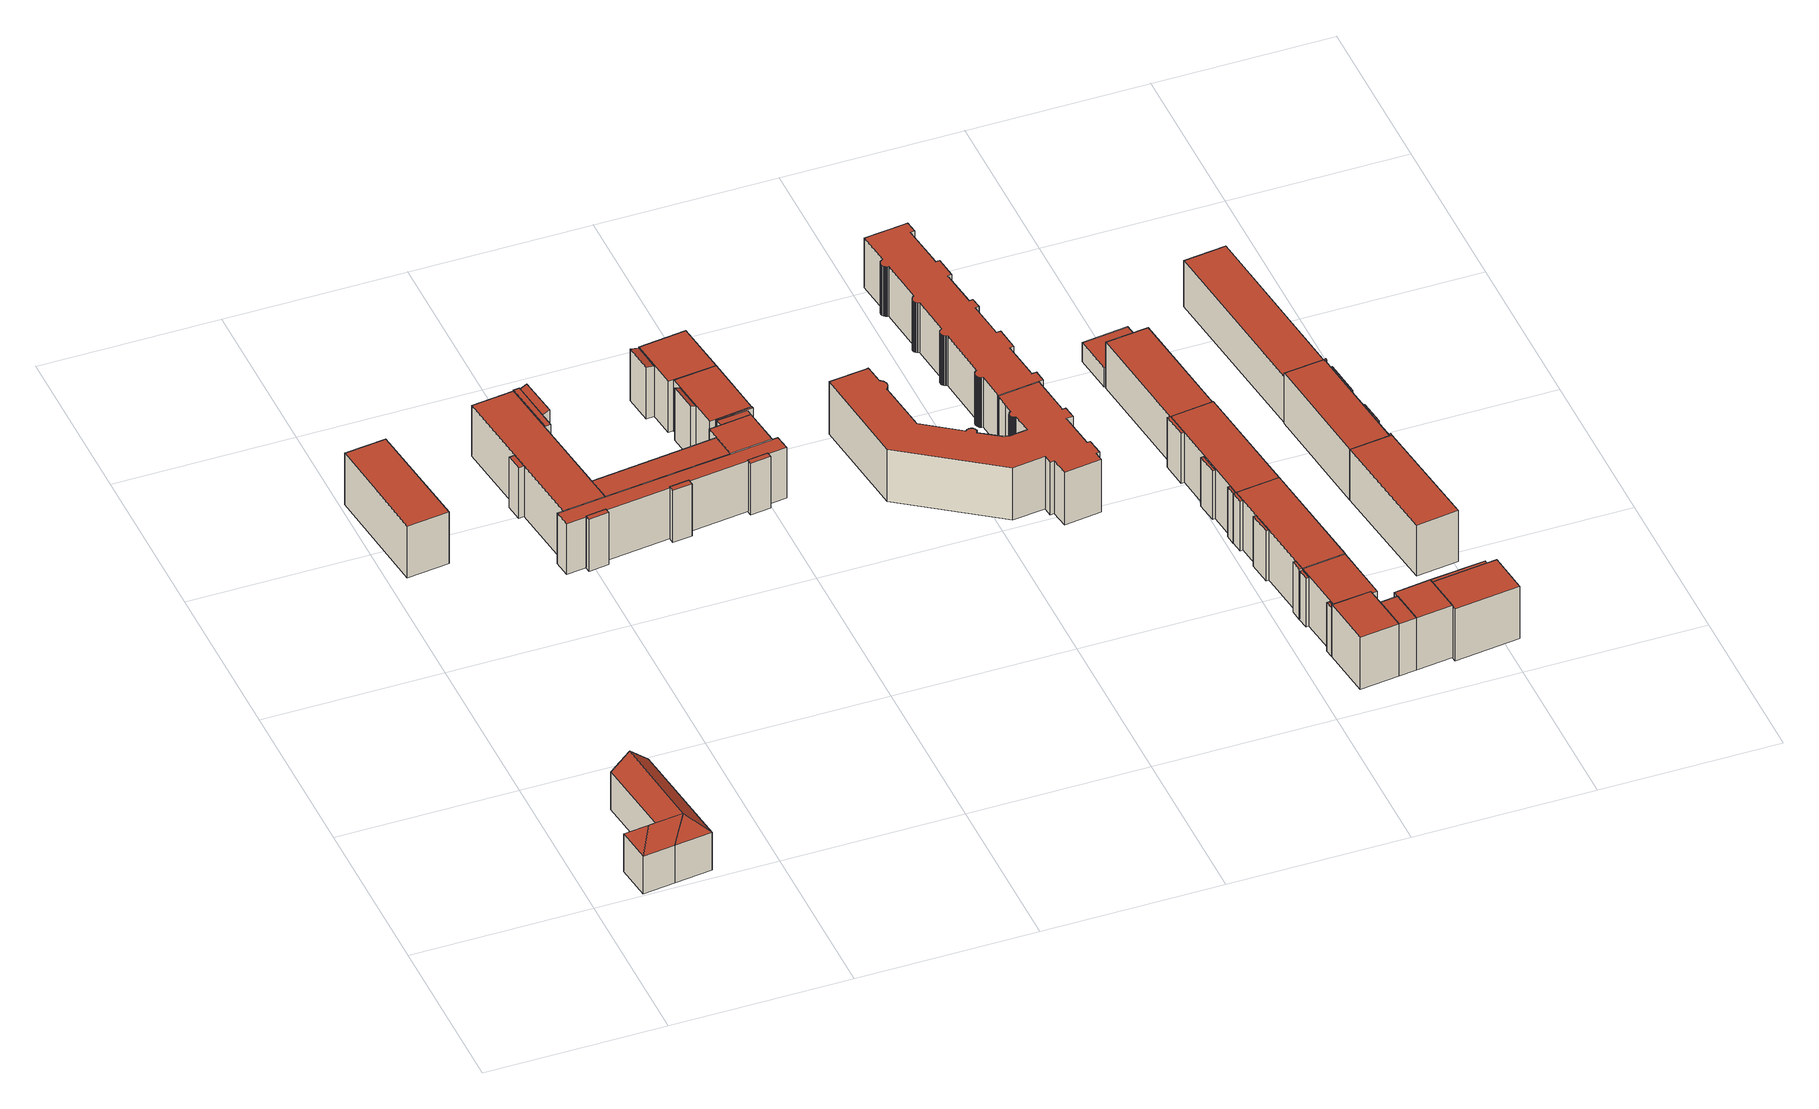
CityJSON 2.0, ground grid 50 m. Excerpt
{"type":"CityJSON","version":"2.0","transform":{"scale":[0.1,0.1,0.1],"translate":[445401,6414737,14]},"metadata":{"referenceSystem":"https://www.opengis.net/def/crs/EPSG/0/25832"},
"CityObjects":{
"building1":{"type":"Building","attributes":{"name":"Chapeaurougeweg","function":"31001_1010"},"children":["building1-1","building1-2"]},
"building1-1":{"type":"BuildingPart","attributes":{"roofType":"3200","measuredHeight":16.75,"storeysAboveGround":4},"parents":["building1"],"geometry":[{"type":"Solid","lod":"2","boundaries":[[[[0,1,2,3]],[[4,5,1,0]],[[6,7,5,4]],[[3,2,7,6]],[[0,8,4]],[[6,9,3]],[[3,9,8,0]],[[4,8,9,6]],[[1,5,7,2]]]],"semantics":{"surfaces":[{"type":"WallSurface"},{"type":"RoofSurface","Flaechenneigung":"43.3046341407548","Flaechenrichtung":"262.971527628201","Flaechengroesse":"33.0775212126262"},{"type":"RoofSurface","Flaechenneigung":"-48.3597910764131","Flaechenrichtung":"83.0039230145605","Flaechengroesse":"36.214796755196"},{"type":"RoofSurface","Flaechenneigung":"47.3878305661197","Flaechenrichtung":"172.968838598746","Flaechengroesse":"65.036637081694"},{"type":"RoofSurface","Flaechenneigung":"47.3877462732247","Flaechenrichtung":"352.979638902743","Flaechengroesse":"65.056735702404"},{"type":"GroundSurface"}],"values":[[0,0,0,0,1,2,3,4,5]]}}]},
"building1-2":{"type":"BuildingPart","attributes":{"roofType":"5000","measuredHeight":16.8,"storeysAboveGround":4},"parents":["building1"],"geometry":[{"type":"Solid","lod":"2","boundaries":[[[[10,11,12,13]],[[3,2,11,10]],[[14,15,2,3]],[[13,12,15,14]],[[10,16,3]],[[14,17,13]],[[13,17,16,10]],[[3,16,17,14]],[[11,2,15,12]]]],"semantics":{"surfaces":[{"type":"WallSurface"},{"type":"RoofSurface","Flaechenneigung":"45.4623120293612","Flaechenrichtung":"172.962917139911","Flaechengroesse":"36.3413326304479"},{"type":"RoofSurface","Flaechenneigung":"48.3272158839247","Flaechenrichtung":"82.9625749684859","Flaechengroesse":"219.485982594139"},{"type":"RoofSurface","Flaechenneigung":"48.3273211640979","Flaechenrichtung":"262.991558356989","Flaechengroesse":"219.592126909338"},{"type":"GroundSurface"}],"values":[[0,0,0,0,1,0,2,3,4]]}}]},
"building2":{"type":"Building","attributes":{"name":"Chapeaurougeweg","function":"31001_1010","yearOfConstruction":1994,"roofType":"1000","measuredHeight":16.62,"storeysAboveGround":5},"geometry":[{"type":"Solid","lod":"2","boundaries":[[[[18,19,20,21]],[[22,23,19,18]],[[24,25,23,22]],[[21,20,25,24]],[[22,18,21,24]],[[19,23,25,20]]]],"semantics":{"surfaces":[{"type":"WallSurface"},{"type":"RoofSurface","Flaechenneigung":"90","Flaechenrichtung":"0","Flaechengroesse":"386.112114497951"},{"type":"GroundSurface"}],"values":[[0,0,0,0,1,2]]}}]},
"building3":{"type":"Building","attributes":{"name":"Am ElisabethgehÃ¶lz","function":"31001_1010"},"children":["building3-1","building3-2","building3-3","building3-4","building3-5","building3-6","building3-7","building3-8","building3-9","building3-10","building3-11","building3-12","building3-13","building3-14","building3-15","building3-16"]},
"building3-1":{"type":"BuildingPart","attributes":{"roofType":"1000","measuredHeight":16.5,"storeysAboveGround":6},"parents":["building3"],"geometry":[{"type":"Solid","lod":"2","boundaries":[[[[26,27,28,29]],[[30,31,27,26]],[[32,33,31,30]],[[29,28,33,32]],[[30,26,29,32]],[[27,31,33,28]]]],"semantics":{"surfaces":[{"type":"WallSurface"},{"type":"RoofSurface","Flaechenneigung":"90","Flaechenrichtung":"0","Flaechengroesse":"5.28769843826124"},{"type":"GroundSurface"}],"values":[[0,0,0,0,1,2]]}}]},
"building3-2":{"type":"BuildingPart","attributes":{"roofType":"1000","measuredHeight":16.41,"storeysAboveGround":6},"parents":["building3"],"geometry":[{"type":"Solid","lod":"2","boundaries":[[[[34,35,36,37]],[[38,39,35,34]],[[40,33,39,38]],[[37,36,33,40]],[[38,34,37,40]],[[35,39,33,36]]]],"semantics":{"surfaces":[{"type":"WallSurface"},{"type":"RoofSurface","Flaechenneigung":"90","Flaechenrichtung":"0","Flaechengroesse":"225.16076744854"},{"type":"GroundSurface"}],"values":[[0,0,0,0,1,2]]}}]},
"building3-3":{"type":"BuildingPart","attributes":{"roofType":"1000","measuredHeight":16.39,"storeysAboveGround":6},"parents":["building3"],"geometry":[{"type":"Solid","lod":"2","boundaries":[[[[41,42,43,44]],[[45,46,42,41]],[[38,39,46,45]],[[44,43,39,38]],[[45,41,44,38]],[[42,46,39,43]]]],"semantics":{"surfaces":[{"type":"WallSurface"},{"type":"RoofSurface","Flaechenneigung":"90","Flaechenrichtung":"0","Flaechengroesse":"211.422646827362"},{"type":"GroundSurface"}],"values":[[0,0,0,0,1,2]]}}]},
"building3-4":{"type":"BuildingPart","attributes":{"roofType":"1000","measuredHeight":16.4,"storeysAboveGround":6},"parents":["building3"],"geometry":[{"type":"Solid","lod":"2","boundaries":[[[[47,48,49,50]],[[51,52,48,47]],[[53,27,52,51]],[[50,49,27,53]],[[51,47,50,53]],[[48,52,27,49]]]],"semantics":{"surfaces":[{"type":"WallSurface"},{"type":"RoofSurface","Flaechenneigung":"90","Flaechenrichtung":"0","Flaechengroesse":"16.8060514802806"},{"type":"GroundSurface"}],"values":[[0,0,0,0,1,2]]}}]},
"building3-5":{"type":"BuildingPart","attributes":{"roofType":"1000","measuredHeight":16.41,"storeysAboveGround":6},"parents":["building3"],"geometry":[{"type":"Solid","lod":"2","boundaries":[[[[54,55,48,47]],[[56,57,55,54]],[[58,59,57,56]],[[47,48,59,58]],[[56,54,47,58]],[[55,57,59,48]]]],"semantics":{"surfaces":[{"type":"WallSurface"},{"type":"RoofSurface","Flaechenneigung":"90","Flaechenrichtung":"0","Flaechengroesse":"132.872919669817"},{"type":"GroundSurface"}],"values":[[0,0,0,0,1,2]]}}]},
"building3-6":{"type":"BuildingPart","attributes":{"roofType":"2100","measuredHeight":16.74,"storeysAboveGround":6},"parents":["building3"],"geometry":[{"type":"Solid","lod":"2","boundaries":[[[[60,42,61,62]],[[63,64,42,60]],[[65,66,64,63]],[[62,61,66,65]],[[63,60,62,65]],[[42,64,66,61]]]],"semantics":{"surfaces":[{"type":"WallSurface"},{"type":"RoofSurface","Flaechenneigung":"76.100566523055","Flaechenrichtung":"83.3194984588413","Flaechengroesse":"19.4861365012262"},{"type":"GroundSurface"}],"values":[[0,0,0,0,1,2]]}}]},
"building3-7":{"type":"BuildingPart","attributes":{"roofType":"1000","measuredHeight":16.32,"storeysAboveGround":6},"parents":["building3"],"geometry":[{"type":"Solid","lod":"2","boundaries":[[[[67,68,57,69]],[[70,71,68,67]],[[72,73,71,70]],[[69,57,73,72]],[[70,67,69,72]],[[68,71,73,57]]]],"semantics":{"surfaces":[{"type":"WallSurface"},{"type":"RoofSurface","Flaechenneigung":"90","Flaechenrichtung":"0","Flaechengroesse":"256.5654192547"},{"type":"GroundSurface"}],"values":[[0,0,0,0,1,2]]}}]},
"building3-8":{"type":"BuildingPart","attributes":{"roofType":"1000","measuredHeight":16.32,"storeysAboveGround":6},"parents":["building3"],"geometry":[{"type":"Solid","lod":"2","boundaries":[[[[74,75,68,67]],[[76,77,75,74]],[[78,79,77,76]],[[67,68,79,78]],[[76,74,67,78]],[[75,77,79,68]]]],"semantics":{"surfaces":[{"type":"WallSurface"},{"type":"RoofSurface","Flaechenneigung":"90","Flaechenrichtung":"0","Flaechengroesse":"567.052336173705"},{"type":"GroundSurface"}],"values":[[0,0,0,0,1,2]]}}]},
"building3-9":{"type":"BuildingPart","attributes":{"roofType":"1000","measuredHeight":16.57,"storeysAboveGround":6},"parents":["building3"],"geometry":[{"type":"Solid","lod":"2","boundaries":[[[[80,81,79,82]],[[83,84,81,80]],[[85,86,84,83]],[[82,79,86,85]],[[83,80,82,85]],[[81,84,86,79]]]],"semantics":{"surfaces":[{"type":"WallSurface"},{"type":"RoofSurface","Flaechenneigung":"90","Flaechenrichtung":"0","Flaechengroesse":"26.0664503321558"},{"type":"GroundSurface"}],"values":[[0,0,0,0,1,2]]}}]},
"building3-10":{"type":"BuildingPart","attributes":{"roofType":"2100","measuredHeight":17.14,"storeysAboveGround":6},"parents":["building3"],"geometry":[{"type":"Solid","lod":"2","boundaries":[[[[87,88,81,89]],[[90,91,88,87]],[[92,93,91,90]],[[89,81,93,92]],[[90,87,89,92]],[[88,91,93,81]]]],"semantics":{"surfaces":[{"type":"WallSurface"},{"type":"RoofSurface","Flaechenneigung":"66.1387533127155","Flaechenrichtung":"263.310456394638","Flaechengroesse":"28.4454927436041"},{"type":"GroundSurface"}],"values":[[0,0,0,0,1,2]]}}]},
"building3-11":{"type":"BuildingPart","attributes":{"roofType":"1000","measuredHeight":16.36,"storeysAboveGround":6},"parents":["building3"],"geometry":[{"type":"Solid","lod":"2","boundaries":[[[[94,95,96,97]],[[98,99,95,94]],[[100,101,99,98]],[[97,96,101,100]],[[98,94,97,100]],[[95,99,101,96]]]],"semantics":{"surfaces":[{"type":"WallSurface"},{"type":"RoofSurface","Flaechenneigung":"90","Flaechenrichtung":"0","Flaechengroesse":"293.127375962708"},{"type":"GroundSurface"}],"values":[[0,0,0,0,1,2]]}}]},
"building3-12":{"type":"BuildingPart","attributes":{"roofType":"2100","measuredHeight":16.69,"storeysAboveGround":6},"parents":["building3"],"geometry":[{"type":"Solid","lod":"2","boundaries":[[[[102,103,104,105]],[[106,107,103,102]],[[108,109,107,106]],[[105,104,109,108]],[[106,102,105,108]],[[103,107,109,104]]]],"semantics":{"surfaces":[{"type":"WallSurface"},{"type":"RoofSurface","Flaechenneigung":"74.3235890822134","Flaechenrichtung":"82.7698084264754","Flaechengroesse":"13.0099629764592"},{"type":"GroundSurface"}],"values":[[0,0,0,0,1,2]]}}]},
"building3-13":{"type":"BuildingPart","attributes":{"roofType":"1000","measuredHeight":16.72,"storeysAboveGround":6},"parents":["building3"],"geometry":[{"type":"Solid","lod":"2","boundaries":[[[[110,111,112,113]],[[114,115,111,110]],[[116,117,115,114]],[[113,112,117,116]],[[114,110,113,116]],[[111,115,117,112]]]],"semantics":{"surfaces":[{"type":"WallSurface"},{"type":"RoofSurface","Flaechenneigung":"90","Flaechenrichtung":"0","Flaechengroesse":"9.07341421572464"},{"type":"GroundSurface"}],"values":[[0,0,0,0,1,2]]}}]},
"building3-14":{"type":"BuildingPart","attributes":{"roofType":"1000","measuredHeight":16.8,"storeysAboveGround":6},"parents":["building3"],"geometry":[{"type":"Solid","lod":"2","boundaries":[[[[118,119,120,121]],[[122,123,119,118]],[[124,125,123,122]],[[121,120,125,124]],[[122,118,121,124]],[[119,123,125,120]]]],"semantics":{"surfaces":[{"type":"WallSurface"},{"type":"RoofSurface","Flaechenneigung":"90","Flaechenrichtung":"0","Flaechengroesse":"8.97743388640946"},{"type":"GroundSurface"}],"values":[[0,0,0,0,1,2]]}}]},
"building3-15":{"type":"BuildingPart","attributes":{"roofType":"1000","measuredHeight":16.84,"storeysAboveGround":6},"parents":["building3"],"geometry":[{"type":"Solid","lod":"2","boundaries":[[[[126,127,128,129]],[[130,131,127,126]],[[132,133,131,130]],[[129,128,133,132]],[[130,126,129,132]],[[127,131,133,128]]]],"semantics":{"surfaces":[{"type":"WallSurface"},{"type":"RoofSurface","Flaechenneigung":"90","Flaechenrichtung":"0","Flaechengroesse":"8.92695579292104"},{"type":"GroundSurface"}],"values":[[0,0,0,0,1,2]]}}]},
"building3-16":{"type":"BuildingPart","attributes":{"roofType":"1000","measuredHeight":16.32,"storeysAboveGround":6},"parents":["building3"],"geometry":[{"type":"Solid","lod":"2","boundaries":[[[[134,135,136,137]],[[138,139,135,134]],[[140,141,139,138]],[[137,136,141,140]],[[138,134,137,140]],[[135,139,141,136]]]],"semantics":{"surfaces":[{"type":"WallSurface"},{"type":"RoofSurface","Flaechenneigung":"90","Flaechenrichtung":"0","Flaechengroesse":"8.16725903692893"},{"type":"GroundSurface"}],"values":[[0,0,0,0,1,2]]}}]},
"building4":{"type":"Building","attributes":{"name":"Curtiusweg","function":"31001_1010","yearOfConstruction":1978,"roofType":"1000","measuredHeight":16.84,"storeysAboveGround":5},"geometry":[{"type":"Solid","lod":"2","boundaries":[[[[142,143,144,145]],[[146,147,143,142]],[[148,149,147,146]],[[150,151,149,148]],[[152,153,151,150]],[[154,155,153,152]],[[156,157,155,154]],[[158,159,157,156]],[[160,161,159,158]],[[162,163,161,160]],[[164,165,163,162]],[[166,167,165,164]],[[168,169,167,166]],[[170,171,169,168]],[[172,173,171,170]],[[174,175,173,172]],[[176,177,175,174]],[[178,179,177,176]],[[180,181,179,178]],[[182,183,181,180]],[[184,185,183,182]],[[186,187,185,184]],[[188,189,187,186]],[[190,191,189,188]],[[192,193,191,190]],[[194,195,193,192]],[[196,197,195,194]],[[198,199,197,196]],[[200,201,199,198]],[[202,203,201,200]],[[204,205,203,202]],[[206,207,205,204]],[[208,209,207,206]],[[210,211,209,208]],[[212,213,211,210]],[[214,215,213,212]],[[216,217,215,214]],[[218,219,217,216]],[[220,221,219,218]],[[222,223,221,220]],[[224,225,223,222]],[[226,227,225,224]],[[228,229,227,226]],[[230,231,229,228]],[[232,233,231,230]],[[234,235,233,232]],[[236,237,235,234]],[[238,239,237,236]],[[240,241,239,238]],[[242,243,241,240]],[[244,245,243,242]],[[246,247,245,244]],[[248,249,247,246]],[[250,251,249,248]],[[252,253,251,250]],[[254,255,253,252]],[[256,257,255,254]],[[258,259,257,256]],[[260,261,259,258]],[[262,263,261,260]],[[264,265,263,262]],[[266,267,265,264]],[[268,269,267,266]],[[270,271,269,268]],[[272,273,271,270]],[[274,275,273,272]],[[276,277,275,274]],[[278,279,277,276]],[[280,281,279,278]],[[282,283,281,280]],[[284,285,283,282]],[[286,287,285,284]],[[288,289,287,286]],[[290,291,289,288]],[[292,293,291,290]],[[294,295,293,292]],[[296,297,295,294]],[[145,144,297,296]],[[294,292,290,288,286,284,282,280,278,276,274,272,270,268,266,264,262,260,258,256,254,252,250,248,246,244,242,240,238,236,234,232,230,228,226,224,222,220,218,216,214,212,210,208,206,204,202,200,198,196,194,192,190,188,186,184,182,180,178,176,174,172,170,168,166,164,162,160,158,156,154,152,150,148,146,142,145,296]],[[143,147,149,151,153,155,157,159,161,163,165,167,169,171,173,175,177,179,181,183,185,187,189,191,193,195,197,199,201,203,205,207,209,211,213,215,217,219,221,223,225,227,229,231,233,235,237,239,241,243,245,247,249,251,253,255,257,259,261,263,265,267,269,271,273,275,277,279,281,283,285,287,289,291,293,295,297,144]]]],"semantics":{"surfaces":[{"type":"WallSurface"},{"type":"RoofSurface","Flaechenneigung":"90","Flaechenrichtung":"0","Flaechengroesse":"1127.86625337952"},{"type":"GroundSurface"}],"values":[[0,0,0,0,0,0,0,0,0,0,0,0,0,0,0,0,0,0,0,0,0,0,0,0,0,0,0,0,0,0,0,0,0,0,0,0,0,0,0,0,0,0,0,0,0,0,0,0,0,0,0,0,0,0,0,0,0,0,0,0,0,0,0,0,0,0,0,0,0,0,0,0,0,0,0,0,0,0,1,2]]}}]},
"building5":{"type":"Building","attributes":{"name":"Mettlerkampsweg","function":"31001_1010","yearOfConstruction":1978,"roofType":"1000","measuredHeight":15.96,"storeysAboveGround":5},"geometry":[{"type":"Solid","lod":"2","boundaries":[[[[298,299,300,301]],[[302,303,299,298]],[[304,305,303,302]],[[306,307,305,304]],[[308,309,307,306]],[[310,311,309,308]],[[312,313,311,310]],[[314,315,313,312]],[[316,317,315,314]],[[318,319,317,316]],[[320,321,319,318]],[[322,323,321,320]],[[324,325,323,322]],[[326,327,325,324]],[[328,329,327,326]],[[330,331,329,328]],[[332,333,331,330]],[[334,335,333,332]],[[336,337,335,334]],[[338,339,337,336]],[[340,341,339,338]],[[342,343,341,340]],[[344,345,343,342]],[[346,347,345,344]],[[348,349,347,346]],[[350,351,349,348]],[[352,353,351,350]],[[354,355,353,352]],[[356,357,355,354]],[[358,359,357,356]],[[360,361,359,358]],[[362,363,361,360]],[[364,365,363,362]],[[366,367,365,364]],[[368,369,367,366]],[[370,371,369,368]],[[372,373,371,370]],[[192,374,373,372]],[[190,375,374,192]],[[376,377,375,190]],[[378,379,377,376]],[[380,381,379,378]],[[382,383,381,380]],[[384,385,383,382]],[[386,387,385,384]],[[388,389,387,386]],[[390,391,389,388]],[[392,393,391,390]],[[394,395,393,392]],[[396,397,395,394]],[[398,399,397,396]],[[400,401,399,398]],[[402,403,401,400]],[[404,405,403,402]],[[406,407,405,404]],[[408,409,407,406]],[[410,411,409,408]],[[412,413,411,410]],[[414,415,413,412]],[[416,417,415,414]],[[418,419,417,416]],[[420,421,419,418]],[[422,423,421,420]],[[424,425,423,422]],[[426,427,425,424]],[[428,429,427,426]],[[430,431,429,428]],[[432,433,431,430]],[[434,435,433,432]],[[436,437,435,434]],[[438,439,437,436]],[[440,441,439,438]],[[442,443,441,440]],[[444,445,443,442]],[[446,447,445,444]],[[448,449,447,446]],[[450,451,449,448]],[[452,453,451,450]],[[454,455,453,452]],[[456,457,455,454]],[[458,459,457,456]],[[460,461,459,458]],[[462,463,461,460]],[[464,465,463,462]],[[466,467,465,464]],[[468,469,467,466]],[[470,471,469,468]],[[301,300,471,470]],[[468,466,464,462,460,458,456,454,452,450,448,446,444,442,440,438,436,434,432,430,428,426,424,422,420,418,416,414,412,410,408,406,404,402,400,398,396,394,392,390,388,386,384,382,380,378,376,190,192,372,370,368,366,364,362,360,358,356,354,352,350,348,346,344,342,340,338,336,334,332,330,328,326,324,322,320,318,316,314,312,310,308,306,304,302,298,301,470]],[[299,303,305,307,309,311,313,315,317,319,321,323,325,327,329,331,333,335,337,339,341,343,345,347,349,351,353,355,357,359,361,363,365,367,369,371,373,374,375,377,379,381,383,385,387,389,391,393,395,397,399,401,403,405,407,409,411,413,415,417,419,421,423,425,427,429,431,433,435,437,439,441,443,445,447,449,451,453,455,457,459,461,463,465,467,469,471,300]]]],"semantics":{"surfaces":[{"type":"WallSurface"},{"type":"RoofSurface","Flaechenneigung":"90","Flaechenrichtung":"0","Flaechengroesse":"838.331000767223"},{"type":"GroundSurface"}],"values":[[0,0,0,0,0,0,0,0,0,0,0,0,0,0,0,0,0,0,0,0,0,0,0,0,0,0,0,0,0,0,0,0,0,0,0,0,0,0,0,0,0,0,0,0,0,0,0,0,0,0,0,0,0,0,0,0,0,0,0,0,0,0,0,0,0,0,0,0,0,0,0,0,0,0,0,0,0,0,0,0,0,0,0,0,0,0,0,0,1,2]]}}]},
"building6":{"type":"Building","attributes":{"name":"Mettlerkampsweg","function":"31001_1010"},"children":["building6-1","building6-2","building6-3","building6-4"]},
"building6-1":{"type":"BuildingPart","attributes":{"roofType":"1000","measuredHeight":16.12,"storeysAboveGround":5},"parents":["building6"],"geometry":[{"type":"Solid","lod":"2","boundaries":[[[[472,473,474,475]],[[476,477,473,472]],[[478,479,477,476]],[[475,474,479,478]],[[476,472,475,478]],[[473,477,479,474]]]],"semantics":{"surfaces":[{"type":"WallSurface"},{"type":"RoofSurface","Flaechenneigung":"90","Flaechenrichtung":"0","Flaechengroesse":"2.63739911890731"},{"type":"GroundSurface"}],"values":[[0,0,0,0,1,2]]}}]},
"building6-2":{"type":"BuildingPart","attributes":{"roofType":"1000","measuredHeight":16.12,"storeysAboveGround":5},"parents":["building6"],"geometry":[{"type":"Solid","lod":"2","boundaries":[[[[480,481,482,483]],[[484,485,481,480]],[[472,473,485,484]],[[483,482,473,472]],[[484,480,483,472]],[[481,485,473,482]]]],"semantics":{"surfaces":[{"type":"WallSurface"},{"type":"RoofSurface","Flaechenneigung":"90","Flaechenrichtung":"0","Flaechengroesse":"417.885238386939"},{"type":"GroundSurface"}],"values":[[0,0,0,0,1,2]]}}]},
"building6-3":{"type":"BuildingPart","attributes":{"roofType":"1000","measuredHeight":16.12,"storeysAboveGround":5},"parents":["building6"],"geometry":[{"type":"Solid","lod":"2","boundaries":[[[[486,487,488,489]],[[490,491,487,486]],[[483,482,491,490]],[[489,488,482,483]],[[490,486,489,483]],[[487,491,482,488]]]],"semantics":{"surfaces":[{"type":"WallSurface"},{"type":"RoofSurface","Flaechenneigung":"90","Flaechenrichtung":"0","Flaechengroesse":"2.91649501957596"},{"type":"GroundSurface"}],"values":[[0,0,0,0,1,2]]}}]},
"building6-4":{"type":"BuildingPart","attributes":{"roofType":"1000","measuredHeight":16.12,"storeysAboveGround":5},"parents":["building6"],"geometry":[{"type":"Solid","lod":"2","boundaries":[[[[492,493,494,495]],[[496,497,493,492]],[[498,499,497,496]],[[495,494,499,498]],[[496,492,495,498]],[[493,497,499,494]]]],"semantics":{"surfaces":[{"type":"WallSurface"},{"type":"RoofSurface","Flaechenneigung":"90","Flaechenrichtung":"0","Flaechengroesse":"5.40641260135457"},{"type":"GroundSurface"}],"values":[[0,0,0,0,1,2]]}}]},
"building7":{"type":"Building","attributes":{"name":"Mettlerkampsweg","function":"31001_1010"},"children":["building7-1","building7-2","building7-3","building7-4"]},
"building7-1":{"type":"BuildingPart","attributes":{"roofType":"1000","measuredHeight":16.11,"storeysAboveGround":5},"parents":["building7"],"geometry":[{"type":"Solid","lod":"2","boundaries":[[[[500,501,502,503]],[[504,505,501,500]],[[506,507,505,504]],[[503,502,507,506]],[[504,500,503,506]],[[501,505,507,502]]]],"semantics":{"surfaces":[{"type":"WallSurface"},{"type":"RoofSurface","Flaechenneigung":"90","Flaechenrichtung":"0","Flaechengroesse":"2.15639538114887"},{"type":"GroundSurface"}],"values":[[0,0,0,0,1,2]]}}]},
"building7-2":{"type":"BuildingPart","attributes":{"roofType":"1000","measuredHeight":16.11,"storeysAboveGround":5},"parents":["building7"],"geometry":[{"type":"Solid","lod":"2","boundaries":[[[[508,509,510,511]],[[512,513,509,508]],[[500,501,513,512]],[[511,510,501,500]],[[512,508,511,500]],[[509,513,501,510]]]],"semantics":{"surfaces":[{"type":"WallSurface"},{"type":"RoofSurface","Flaechenneigung":"90","Flaechenrichtung":"0","Flaechengroesse":"419.327088380356"},{"type":"GroundSurface"}],"values":[[0,0,0,0,1,2]]}}]},
"building7-3":{"type":"BuildingPart","attributes":{"roofType":"1000","measuredHeight":16.11,"storeysAboveGround":5},"parents":["building7"],"geometry":[{"type":"Solid","lod":"2","boundaries":[[[[514,515,516,517]],[[518,519,515,514]],[[511,510,519,518]],[[517,516,510,511]],[[518,514,517,511]],[[515,519,510,516]]]],"semantics":{"surfaces":[{"type":"WallSurface"},{"type":"RoofSurface","Flaechenneigung":"90","Flaechenrichtung":"0","Flaechengroesse":"6.32288323992355"},{"type":"GroundSurface"}],"values":[[0,0,0,0,1,2]]}}]},
"building7-4":{"type":"BuildingPart","attributes":{"roofType":"1000","measuredHeight":15.69,"storeysAboveGround":5},"parents":["building7"],"geometry":[{"type":"Solid","lod":"2","boundaries":[[[[520,521,522,523]],[[524,525,521,520]],[[526,527,525,524]],[[523,522,527,526]],[[524,520,523,526]],[[521,525,527,522]]]],"semantics":{"surfaces":[{"type":"WallSurface"},{"type":"RoofSurface","Flaechenneigung":"90","Flaechenrichtung":"0","Flaechengroesse":"4.8931700029582"},{"type":"GroundSurface"}],"values":[[0,0,0,0,1,2]]}}]},
"building8":{"type":"Building","attributes":{"name":"Mettlerkampsweg","function":"31001_1010"},"children":["building8-1","building8-2","building8-3","building8-4","building8-5","building8-6","building8-7","building8-8"]},
"building8-1":{"type":"BuildingPart","attributes":{"roofType":"1000","measuredHeight":16.86,"storeysAboveGround":5},"parents":["building8"],"geometry":[{"type":"Solid","lod":"2","boundaries":[[[[528,529,530,531]],[[532,533,529,528]],[[534,535,533,532]],[[531,530,535,534]],[[532,528,531,534]],[[529,533,535,530]]]],"semantics":{"surfaces":[{"type":"WallSurface"},{"type":"RoofSurface","Flaechenneigung":"90","Flaechenrichtung":"0","Flaechengroesse":"119.696903266288"},{"type":"GroundSurface"}],"values":[[0,0,0,0,1,2]]}}]},
"building8-2":{"type":"BuildingPart","attributes":{"roofType":"1000","measuredHeight":16.86,"storeysAboveGround":5},"parents":["building8"],"geometry":[{"type":"Solid","lod":"2","boundaries":[[[[536,537,529,528]],[[538,539,537,536]],[[540,541,539,538]],[[528,529,541,540]],[[538,536,528,540]],[[537,539,541,529]]]],"semantics":{"surfaces":[{"type":"WallSurface"},{"type":"RoofSurface","Flaechenneigung":"90","Flaechenrichtung":"0","Flaechengroesse":"14.6215592579134"},{"type":"GroundSurface"}],"values":[[0,0,0,0,1,2]]}}]},
"building8-3":{"type":"BuildingPart","attributes":{"roofType":"1000","measuredHeight":16.86,"storeysAboveGround":5},"parents":["building8"],"geometry":[{"type":"Solid","lod":"2","boundaries":[[[[542,543,544,545]],[[546,547,543,542]],[[540,541,547,546]],[[545,544,541,540]],[[546,542,545,540]],[[543,547,541,544]]]],"semantics":{"surfaces":[{"type":"WallSurface"},{"type":"RoofSurface","Flaechenneigung":"90","Flaechenrichtung":"0","Flaechengroesse":"222.454760747315"},{"type":"GroundSurface"}],"values":[[0,0,0,0,1,2]]}}]},
"building8-4":{"type":"BuildingPart","attributes":{"roofType":"1000","measuredHeight":16.86,"storeysAboveGround":5},"parents":["building8"],"geometry":[{"type":"Solid","lod":"2","boundaries":[[[[548,549,535,534]],[[550,551,549,548]],[[552,553,551,550]],[[534,535,553,552]],[[550,548,534,552]],[[549,551,553,535]]]],"semantics":{"surfaces":[{"type":"WallSurface"},{"type":"RoofSurface","Flaechenneigung":"90","Flaechenrichtung":"0","Flaechengroesse":"48.8240446578719"},{"type":"GroundSurface"}],"values":[[0,0,0,0,1,2]]}}]},
"building8-5":{"type":"BuildingPart","attributes":{"roofType":"1000","measuredHeight":16.84,"storeysAboveGround":5},"parents":["building8"],"geometry":[{"type":"Solid","lod":"2","boundaries":[[[[554,555,549,548]],[[556,557,555,554]],[[558,559,557,556]],[[548,549,559,558]],[[556,554,548,558]],[[555,557,559,549]]]],"semantics":{"surfaces":[{"type":"WallSurface"},{"type":"RoofSurface","Flaechenneigung":"90","Flaechenrichtung":"0","Flaechengroesse":"163.849994478723"},{"type":"GroundSurface"}],"values":[[0,0,0,0,1,2]]}}]},
"building8-6":{"type":"BuildingPart","attributes":{"roofType":"1000","measuredHeight":15.74,"storeysAboveGround":5},"parents":["building8"],"geometry":[{"type":"Solid","lod":"2","boundaries":[[[[560,561,557,562]],[[563,564,561,560]],[[565,566,564,563]],[[562,557,566,565]],[[563,560,562,565]],[[561,564,566,557]]]],"semantics":{"surfaces":[{"type":"WallSurface"},{"type":"RoofSurface","Flaechenneigung":"90","Flaechenrichtung":"0","Flaechengroesse":"1.94498669445116"},{"type":"GroundSurface"}],"values":[[0,0,0,0,1,2]]}}]},
"building8-7":{"type":"BuildingPart","attributes":{"roofType":"1000","measuredHeight":16.07,"storeysAboveGround":5},"parents":["building8"],"geometry":[{"type":"Solid","lod":"2","boundaries":[[[[567,485,473,568]],[[569,570,485,567]],[[571,566,570,569]],[[568,473,566,571]],[[569,567,568,571]],[[485,570,566,473]]]],"semantics":{"surfaces":[{"type":"WallSurface"},{"type":"RoofSurface","Flaechenneigung":"90","Flaechenrichtung":"0","Flaechengroesse":"205.83422169016"},{"type":"GroundSurface"}],"values":[[0,0,0,0,1,2]]}}]},
"building8-8":{"type":"BuildingPart","attributes":{"roofType":"1000","measuredHeight":15.77,"storeysAboveGround":5},"parents":["building8"],"geometry":[{"type":"Solid","lod":"2","boundaries":[[[[572,573,574,575]],[[576,477,573,572]],[[577,473,477,576]],[[575,574,473,577]],[[576,572,575,577]],[[573,477,473,574]]]],"semantics":{"surfaces":[{"type":"WallSurface"},{"type":"RoofSurface","Flaechenneigung":"90","Flaechenrichtung":"0","Flaechengroesse":"2.8881001500996"},{"type":"GroundSurface"}],"values":[[0,0,0,0,1,2]]}}]},
"building9":{"type":"Building","attributes":{"name":"Mettlerkampsweg","function":"31001_1010","yearOfConstruction":1968,"roofType":"1000","measuredHeight":14.84,"storeysAboveGround":5},"geometry":[{"type":"Solid","lod":"2","boundaries":[[[[578,579,580,581]],[[582,583,579,578]],[[584,585,583,582]],[[581,580,585,584]],[[582,578,581,584]],[[579,583,585,580]]]],"semantics":{"surfaces":[{"type":"WallSurface"},{"type":"RoofSurface","Flaechenneigung":"90","Flaechenrichtung":"0","Flaechengroesse":"408.214392011076"},{"type":"GroundSurface"}],"values":[[0,0,0,0,1,2]]}}]},
"building10":{"type":"Building","attributes":{"name":"Mettlerkampsweg","function":"31001_1010","yearOfConstruction":1968,"roofType":"1000","measuredHeight":6.03,"storeysAboveGround":2},"geometry":[{"type":"Solid","lod":"2","boundaries":[[[[586,587,588,589]],[[590,591,587,586]],[[592,593,591,590]],[[589,588,593,592]],[[590,586,589,592]],[[587,591,593,588]]]],"semantics":{"surfaces":[{"type":"WallSurface"},{"type":"RoofSurface","Flaechenneigung":"90","Flaechenrichtung":"0","Flaechengroesse":"148.80924499219"},{"type":"GroundSurface"}],"values":[[0,0,0,0,1,2]]}}]},
"building11":{"type":"Building","attributes":{"name":"Mettlerkampsweg","function":"31001_1010","yearOfConstruction":1948,"roofType":"1000","measuredHeight":16.48,"storeysAboveGround":1},"geometry":[{"type":"Solid","lod":"2","boundaries":[[[[594,595,596,597]],[[598,599,595,594]],[[600,601,599,598]],[[597,596,601,600]],[[598,594,597,600]],[[595,599,601,596]]]],"semantics":{"surfaces":[{"type":"WallSurface"},{"type":"RoofSurface","Flaechenneigung":"90","Flaechenrichtung":"0","Flaechengroesse":"409.187663005592"},{"type":"GroundSurface"}],"values":[[0,0,0,0,1,2]]}}]},
"building12":{"type":"Building","attributes":{"name":"Mettlerkampsweg","function":"31001_1010"},"children":["building12-1","building12-2","building12-3","building12-4","building12-5"]},
"building12-1":{"type":"BuildingPart","attributes":{"roofType":"1000","measuredHeight":16.34,"storeysAboveGround":4},"parents":["building12"],"geometry":[{"type":"Solid","lod":"2","boundaries":[[[[602,603,604,605]],[[606,607,603,602]],[[608,609,607,606]],[[605,604,609,608]],[[606,602,605,608]],[[603,607,609,604]]]],"semantics":{"surfaces":[{"type":"WallSurface"},{"type":"RoofSurface","Flaechenneigung":"90","Flaechenrichtung":"0","Flaechengroesse":"0.250813554823383"},{"type":"GroundSurface"}],"values":[[0,0,0,0,1,2]]}}]},
"building12-2":{"type":"BuildingPart","attributes":{"roofType":"1000","measuredHeight":16.34,"storeysAboveGround":4},"parents":["building12"],"geometry":[{"type":"Solid","lod":"2","boundaries":[[[[597,610,611,612]],[[613,614,610,597]],[[608,609,614,613]],[[612,611,609,608]],[[613,597,612,608]],[[610,614,609,611]]]],"semantics":{"surfaces":[{"type":"WallSurface"},{"type":"RoofSurface","Flaechenneigung":"90","Flaechenrichtung":"0","Flaechengroesse":"388.236941123595"},{"type":"GroundSurface"}],"values":[[0,0,0,0,1,2]]}}]},
"building12-3":{"type":"BuildingPart","attributes":{"roofType":"1000","measuredHeight":16.34,"storeysAboveGround":4},"parents":["building12"],"geometry":[{"type":"Solid","lod":"2","boundaries":[[[[615,616,617,618]],[[594,619,616,615]],[[612,611,619,594]],[[618,617,611,612]],[[594,615,618,612]],[[616,619,611,617]]]],"semantics":{"surfaces":[{"type":"WallSurface"},{"type":"RoofSurface","Flaechenneigung":"90","Flaechenrichtung":"0","Flaechengroesse":"0.316988836994155"},{"type":"GroundSurface"}],"values":[[0,0,0,0,1,2]]}}]},
"building12-4":{"type":"BuildingPart","attributes":{"roofType":"1000","measuredHeight":16.34,"storeysAboveGround":4},"parents":["building12"],"geometry":[{"type":"Solid","lod":"2","boundaries":[[[[620,621,622,623]],[[624,625,621,620]],[[626,627,625,624]],[[623,622,627,626]],[[624,620,623,626]],[[621,625,627,622]]]],"semantics":{"surfaces":[{"type":"WallSurface"},{"type":"RoofSurface","Flaechenneigung":"90","Flaechenrichtung":"0","Flaechengroesse":"5.41497571997821"},{"type":"GroundSurface"}],"values":[[0,0,0,0,1,2]]}}]},
"building12-5":{"type":"BuildingPart","attributes":{"roofType":"1000","measuredHeight":16.34,"storeysAboveGround":4},"parents":["building12"],"geometry":[{"type":"Solid","lod":"2","boundaries":[[[[628,629,630,631]],[[632,633,629,628]],[[634,635,633,632]],[[631,630,635,634]],[[632,628,631,634]],[[629,633,635,630]]]],"semantics":{"surfaces":[{"type":"WallSurface"},{"type":"RoofSurface","Flaechenneigung":"90","Flaechenrichtung":"0","Flaechengroesse":"3.71352991665951"},{"type":"GroundSurface"}],"values":[[0,0,0,0,1,2]]}}]},
"building13":{"type":"Building","attributes":{"name":"Mettlerkampsweg","function":"31001_1010","yearOfConstruction":1994,"roofType":"1000","measuredHeight":14.85,"storeysAboveGround":5},"geometry":[{"type":"Solid","lod":"2","boundaries":[[[[636,637,638,639]],[[640,641,637,636]],[[642,643,641,640]],[[639,638,643,642]],[[640,636,639,642]],[[637,641,643,638]]]],"semantics":{"surfaces":[{"type":"WallSurface"},{"type":"RoofSurface","Flaechenneigung":"90","Flaechenrichtung":"0","Flaechengroesse":"624.886570023994"},{"type":"GroundSurface"}],"values":[[0,0,0,0,1,2]]}}]}
},
"vertices":[
[135,6,127],[135,6,6],[224,17,6],[224,17,127],[123,107,127],[123,107,6],[212,118,127],[212,118,6],[173,62,174],[270,74,174],
[330,30,127],[330,30,6],[290,358,6],[290,358,127],[184,345,127],[184,345,6],[271,71,174],[237,352,174],
[126,1713,180],[126,1713,14],[10,1699,14],[10,1699,180],[166,1387,180],[166,1387,14],[48,1373,180],[48,1373,14],
[920,1473,181],[920,1473,16],[1023,1484,16],[1023,1484,181],[920,1477,181],[920,1477,16],[1022,1490,181],[1022,1490,16],
[880,1661,180],[880,1661,16],[903,1475,16],[903,1475,180],[1000,1675,180],[1000,1675,16],[1022,1490,180],
[847,1814,180],[847,1814,16],[865,1660,16],[865,1660,180],[981,1831,180],[981,1831,16],
[1009,1464,180],[1009,1464,16],[1007,1483,16],[1007,1483,180],[923,1453,180],[923,1453,16],[920,1473,180],
[1022,1353,180],[1022,1353,16],[904,1339,180],[904,1339,16],[891,1449,180],[891,1449,16],
[847,1814,178],[824,1812,16],[824,1812,183],[856,1732,178],[856,1732,16],[834,1729,183],[834,1729,16],
[551,1299,179],[551,1299,16],[904,1339,179],[543,1369,179],[543,1369,16],[895,1412,179],[895,1412,16],
[433,1285,179],[433,1285,16],[375,1757,179],[375,1757,16],[493,1771,179],[493,1771,16],
[510,1773,182],[510,1773,16],[493,1771,182],[529,1610,182],[529,1610,16],[513,1608,182],[513,1608,16],
[531,1776,187],[531,1776,16],[510,1773,177],[546,1659,187],[546,1659,16],[523,1656,177],[523,1656,16],
[1044,1310,179],[1044,1310,16],[1038,1355,16],[1038,1355,179],[422,1235,179],[422,1235,16],[416,1283,179],[416,1283,16],
[884,1629,178],[884,1629,16],[869,1627,16],[869,1627,183],[894,1546,179],[894,1546,16],[879,1545,183],[879,1545,16],
[992,1288,183],[992,1288,16],[990,1304,16],[990,1304,183],[936,1281,183],[936,1281,16],[934,1297,183],[934,1297,16],
[534,1232,184],[534,1232,16],[532,1248,16],[532,1248,184],[479,1225,184],[479,1225,16],[477,1241,184],[477,1241,16],
[769,1260,184],[769,1260,16],[767,1277,16],[767,1277,184],[715,1254,184],[715,1254,16],[713,1270,184],[713,1270,16],
[392,1484,179],[392,1484,16],[408,1486,16],[408,1486,179],[386,1533,179],[386,1533,16],[402,1535,179],[402,1535,16],
[1576,1144,181],[1576,1144,12],[1560,1149,12],[1560,1149,181],[1627,1150,181],[1627,1150,12],[1619,1207,181],[1619,1207,12],[1617,1207,181],[1617,1207,12],[1615,1208,181],[1615,1208,12],[1613,1209,181],[1613,1209,12],[1611,1210,181],[1611,1210,12],[1609,1211,181],[1609,1211,12],[1608,1213,181],[1608,1213,12],[1607,1215,181],[1607,1215,12],[1607,1217,181],[1607,1217,12],[1606,1219,181],[1606,1219,12],[1607,1221,181],[1607,1221,12],[1607,1223,181],[1607,1223,12],[1608,1225,181],[1608,1225,12],[1609,1227,181],[1609,1227,12],[1610,1229,181],[1610,1229,12],[1612,1230,181],[1612,1230,12],[1614,1231,181],[1614,1231,12],[1616,1232,181],[1616,1232,12],[1613,1259,181],[1613,1259,12],[1609,1293,181],[1609,1293,12],[1608,1301,181],[1608,1301,12],[1610,1301,181],[1610,1301,12],[1724,1315,181],[1724,1315,12],[1739,1193,181],[1739,1193,12],[1748,1194,181],[1748,1194,12],[1753,1156,181],[1753,1156,12],[1734,1154,181],[1734,1154,12],[1747,1048,181],[1747,1048,12],[1756,1049,181],[1756,1049,12],[1762,1001,181],[1762,1001,12],[1752,999,181],[1752,999,12],[1755,971,181],[1755,971,12],[1651,958,181],[1651,958,12],[1644,1010,181],[1644,1010,12],[1632,1008,181],[1632,1008,12],[1629,1035,181],[1629,1035,12],[1537,1024,181],[1537,1024,12],[1274,1208,181],[1274,1208,12],[1239,1510,181],[1239,1510,12],[1343,1522,181],[1343,1522,12],[1349,1523,181],[1349,1523,12],[1356,1467,181],[1356,1467,12],[1359,1465,181],[1359,1465,12],[1362,1463,181],[1362,1463,12],[1364,1461,181],[1364,1461,12],[1366,1458,181],[1366,1458,12],[1368,1455,181],[1368,1455,12],[1369,1451,181],[1369,1451,12],[1369,1448,181],[1369,1448,12],[1369,1444,181],[1369,1444,12],[1368,1441,181],[1368,1441,12],[1367,1437,181],[1367,1437,12],[1365,1434,181],[1365,1434,12],[1363,1432,181],[1363,1432,12],[1361,1429,181],[1361,1429,12],[1380,1276,181],[1380,1276,12],[1483,1203,181],[1483,1203,12],[1485,1204,181],[1485,1204,12],[1487,1206,181],[1487,1206,12],[1489,1207,181],[1489,1207,12],[1491,1208,181],[1491,1208,12],[1493,1208,181],[1493,1208,12],[1496,1208,181],[1496,1208,12],[1498,1208,181],[1498,1208,12],[1500,1207,181],[1500,1207,12],[1503,1206,181],[1503,1206,12],[1504,1204,181],[1504,1204,12],[1506,1202,181],[1506,1202,12],[1507,1200,181],[1507,1200,12],[1508,1198,181],[1508,1198,12],[1509,1195,181],[1509,1195,12],[1509,1193,181],[1509,1193,12],[1508,1191,181],[1508,1191,12],[1507,1188,181],[1507,1188,12],[1506,1186,181],[1506,1186,12],
[1542,1875,181],[1542,1875,21],[1545,1875,21],[1545,1875,181],[1539,1876,181],[1539,1876,21],[1537,1877,181],[1537,1877,21],[1535,1879,181],[1535,1879,21],[1533,1881,181],[1533,1881,21],[1531,1883,181],[1531,1883,21],[1530,1886,181],[1530,1886,21],[1529,1888,181],[1529,1888,21],[1529,1891,181],[1529,1891,21],[1529,1894,181],[1529,1894,21],[1530,1896,181],[1530,1896,21],[1531,1899,181],[1531,1899,21],[1532,1901,181],[1532,1901,21],[1534,1903,181],[1534,1903,21],[1536,1905,181],[1536,1905,21],[1538,1906,181],[1538,1906,21],[1541,1907,181],[1541,1907,21],[1530,2003,181],[1530,2003,21],[1641,2016,181],[1641,2016,21],[1653,2017,181],[1653,2017,21],[1657,1981,181],[1657,1981,21],[1645,1980,181],[1645,1980,21],[1661,1850,181],[1661,1850,21],[1672,1851,181],[1672,1851,21],[1679,1787,181],[1679,1787,21],[1668,1785,181],[1668,1785,21],[1681,1676,181],[1681,1676,21],[1692,1677,181],[1692,1677,21],[1696,1646,181],[1696,1646,21],[1685,1644,181],[1685,1644,21],[1698,1535,181],[1698,1535,21],[1710,1536,181],[1710,1536,21],[1718,1467,181],[1718,1467,21],[1706,1466,181],[1706,1466,21],[1720,1351,181],[1720,1351,21],[1733,1352,181],[1733,1352,21],[1737,1317,181],[1737,1317,21],[1724,1315,21],[1610,1301,21],[1601,1381,181],[1601,1381,21],[1598,1382,181],[1598,1382,21],[1595,1383,181],[1595,1383,21],[1593,1384,181],[1593,1384,21],[1591,1386,181],[1591,1386,21],[1589,1389,181],[1589,1389,21],[1588,1392,181],[1588,1392,21],[1587,1394,181],[1587,1394,21],[1586,1397,181],[1586,1397,21],[1587,1400,181],[1587,1400,21],[1587,1403,181],[1587,1403,21],[1588,1406,181],[1588,1406,21],[1590,1409,181],[1590,1409,21],[1592,1411,181],[1592,1411,21],[1595,1413,181],[1595,1413,21],[1597,1414,181],[1597,1414,21],[1580,1566,181],[1580,1566,21],[1577,1567,181],[1577,1567,21],[1575,1568,181],[1575,1568,21],[1572,1570,181],[1572,1570,21],[1570,1572,181],[1570,1572,21],[1568,1574,181],[1568,1574,21],[1567,1577,181],[1567,1577,21],[1566,1579,181],[1566,1579,21],[1566,1582,181],[1566,1582,21],[1566,1585,181],[1566,1585,21],[1567,1588,181],[1567,1588,21],[1568,1591,181],[1568,1591,21],[1569,1593,181],[1569,1593,21],[1571,1595,181],[1571,1595,21],[1574,1597,181],[1574,1597,21],[1576,1598,181],[1576,1598,21],[1563,1713,181],[1563,1713,21],[1560,1714,181],[1560,1714,21],[1558,1715,181],[1558,1715,21],[1556,1717,181],[1556,1717,21],[1554,1719,181],[1554,1719,21],[1552,1721,181],[1552,1721,21],[1551,1723,181],[1551,1723,21],[1550,1726,181],[1550,1726,21],[1550,1729,181],[1550,1729,21],[1550,1732,181],[1550,1732,21],[1551,1734,181],[1551,1734,21],[1552,1737,181],[1552,1737,21],[1553,1739,181],[1553,1739,21],[1555,1741,181],[1555,1741,21],[1557,1743,181],[1557,1743,21],[1559,1744,181],[1559,1744,21],
[2065,396,173],[2065,396,12],[2061,429,12],[2061,429,173],[2057,395,173],[2057,395,12],[2053,428,173],[2053,428,12],
[2145,751,173],[2145,751,12],[2023,736,12],[2023,736,173],[2186,411,173],[2186,411,12],
[2020,699,173],[2020,699,12],[2028,700,12],[2028,700,173],[2015,735,173],[2015,735,12],
[2036,566,173],[2036,566,12],[2044,567,12],[2044,567,173],[2028,632,173],[2028,632,12],[2036,633,173],[2036,633,12],
[2022,736,172],[2022,736,11],[2019,766,11],[2019,766,172],[2015,735,172],[2015,735,11],[2012,765,172],[2012,765,11],
[2104,1091,172],[2104,1091,11],[1983,1076,11],[1983,1076,172],[2145,751,172],[2145,751,11],
[1982,1003,172],[1982,1003,11],[1991,1004,11],[1991,1004,172],[1974,1075,172],[1974,1075,11],
[2002,841,168],[2002,841,11],[2010,842,11],[2010,842,168],[1995,902,168],[1995,902,11],[2003,903,168],[2003,903,11],
[2342,228,180],[2342,228,12],[2240,215,12],[2240,215,180],[2356,112,180],[2356,112,12],[2254,100,180],[2254,100,12],
[2497,246,180],[2497,246,12],[2498,237,180],[2498,237,12],[2343,218,180],[2343,218,12],
[2540,120,180],[2540,120,12],[2526,240,12],[2526,240,180],[2357,98,180],[2357,98,12],
[2205,94,180],[2205,94,12],[2193,192,180],[2193,192,12],[2242,198,180],[2242,198,12],
[2095,81,180],[2095,81,12],[2077,228,180],[2077,228,12],[2187,241,180],[2187,241,12],
[2074,253,169],[2074,253,12],[2077,228,169],[2082,254,169],[2082,254,12],[2085,229,169],[2085,229,12],
[2186,411,172],[2065,396,172],[2206,243,172],[2206,243,12],[2085,229,172],
[2061,360,169],[2061,360,12],[2069,361,12],[2069,361,169],[2057,395,169],[2065,396,169],
[2063,1427,167],[2063,1427,19],[1943,1413,19],[1943,1413,167],[2104,1091,167],[2104,1091,19],[1984,1076,167],[1984,1076,19],
[2055,1543,84],[2055,1543,23],[1926,1527,23],[1926,1527,84],[2069,1428,84],[2069,1428,23],[1940,1413,84],[1940,1413,23],
[2463,789,184],[2463,789,20],[2344,775,20],[2344,775,184],[2507,450,184],[2507,450,20],[2389,435,184],[2389,435,20],
[2422,1124,184],[2422,1124,21],[2422,1129,21],[2422,1129,184],[2417,1123,184],[2417,1123,21],[2417,1128,184],[2417,1128,21],
[2344,775,21],[2457,788,21],[2457,788,184],[2304,1115,184],[2304,1115,21],
[2463,794,184],[2463,794,21],[2456,793,21],[2456,793,184],[2463,789,21],
[2425,1095,184],[2425,1095,21],[2421,1095,21],[2421,1095,184],[2438,988,184],[2438,988,21],[2433,988,184],[2433,988,21],
[2445,926,184],[2445,926,21],[2441,926,21],[2441,926,184],[2455,851,184],[2455,851,21],[2449,850,184],[2449,850,21],
[2361,1648,172],[2361,1648,24],[2241,1633,24],[2241,1633,172],[2422,1129,172],[2422,1129,24],[2304,1115,172],[2304,1115,24]
]}
